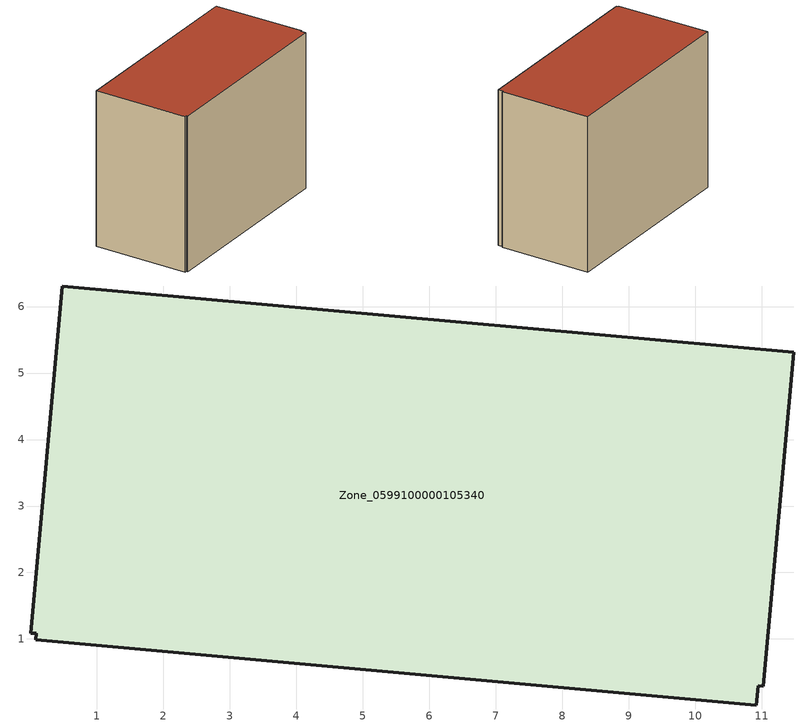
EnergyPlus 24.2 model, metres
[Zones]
Zone_0599100000105340
 floor ground (C_G): 0.48,6.31 11.48,5.31 11.03,0.29 10.95,0.29 10.92,0.01 0.08,0.99 0.09,1.08 0.01,1.09 z0
 wall outside (C_F): 11.48,5.31 0.48,6.31 0.01,1.09 0.09,1.08 0.08,0.99 10.92,0.01 10.95,0.29 11.03,0.29 11.48,5.31 z0:8.66
 roof outside (C_R): 0.08,0.99 10.92,0.01 10.95,0.29 11.03,0.29 11.48,5.31 0.48,6.31 0.01,1.09 0.09,1.08 z8.66
[BUILDING]
Pand.0599100000105340: North Axis=0; Terrain=City; Loads Convergence Tolerance Value=0.04; Temperature Convergence Tolerance Value=0.4; Solar Distribution=FullExterior; Maximum Number of Warmup Days=25; Minimum Number of Warmup Days=1
[Site:Location]
Rotterdam.The.Hague.AP_ZH_NLD Design_Conditions: Latitude=51.96; Longitude=4.45; Time Zone=1; Elevation=-4.5
[SITE:GROUNDTEMPERATURE:BUILDINGSURFACE]
18, 18, 18, 18, 18, 18, 18, 18, 18, 18, 18, 18
[MATERIAL] Thermal Absorptance=0.9; Solar Absorptance=0.7; Visible Absorptance=0.7
Name | Roughness | Thickness | Conductivity | Density | Specific Heat
G.TC.1992-2005 | MediumSmooth | 0.15 | 0.06 | 540 | 1210
F.TC.1992-2005 | Rough | 0.3 | 0.12 | 1920 | 840
R.TC.1992-2005 | MediumRough | 0.2 | 0.08 | 1500 | 1000
[CONSTRUCTION]
C_G: G.TC.1992-2005
C_F: F.TC.1992-2005
C_R: R.TC.1992-2005
[ZONE]
Zone_0599100000105340: Type=1; Multiplier=1; Ceiling Height=Autocalculate; Volume=Autocalculate; Floor Area=autocalculate; Part of Total Floor Area=Yes
[ZONEINFILTRATION:DESIGNFLOWRATE]
Infil_Zone_0599100000105340: Zone or ZoneList or Space or SpaceList=Zone_0599100000105340; Schedule=AlwaysOn; Design Flow Rate Calculation Method=Flow/Area; Flow Rate per Floor Area=0.0015; Constant Term Coefficient=1; Temperature Term Coefficient=0; Velocity Term Coefficient=0; Velocity Squared Term Coefficient=0
[HVACTEMPLATE:ZONE:IDEALLOADSAIRSYSTEM]
Zone_0599100000105340: Maximum Heating Supply Air Temperature=50; Minimum Cooling Supply Air Temperature=13; Maximum Heating Supply Air Humidity Ratio=0.0156; Minimum Cooling Supply Air Humidity Ratio=0.0077; Heating Limit=NoLimit; Cooling Limit=NoLimit; Dehumidification Control Type=ConstantSensibleHeatRatio; Cooling Sensible Heat Ratio=0.7; Dehumidification Setpoint=60; Humidification Control Type=None; Humidification Setpoint=30; Outdoor Air Method=None; Outdoor Air Flow Rate per Person=0.00944; Outdoor Air Flow Rate per Zone Floor Area=0; Outdoor Air Flow Rate per Zone=0; Demand Controlled Ventilation Type=None; Outdoor Air Economizer Type=NoEconomizer; Heat Recovery Type=None; Sensible Heat Recovery Effectiveness=0.7; Latent Heat Recovery Effectiveness=0.65
[ZONECONTROL:THERMOSTAT]
ThermostatControl_Zone_0599100000105340: Zone or ZoneList=Zone_0599100000105340; Control Type Schedule=DualSetpointControlType; Control 1=Thermostat_Zone_0599100000105340; Temperature Difference Between Cutout And Setpoint=0
[THERMOSTATSETPOINT:DUALSETPOINT]
Thermostat_Zone_0599100000105340: Heating Setpoint Temperature Schedule=HeatingSetpoint_Zone_0599100000105340; Cooling Setpoint Temperature Schedule=CoolingSetpoint_Zone_0599100000105340
[SCHEDULE:COMPACT]
HeatingSetpoint_Zone_0599100000105340: Through: 12/31, For: AllDays, Until: 24:00, 21
CoolingSetpoint_Zone_0599100000105340: Through: 12/31, For: AllDays, Until: 24:00, 24
DualSetpointControlType: Through: 12/31, For: AllDays, Until: 24:00, 4
AlwaysOn: Through: 12/31, For: AllDays, Until: 24:00, 1
